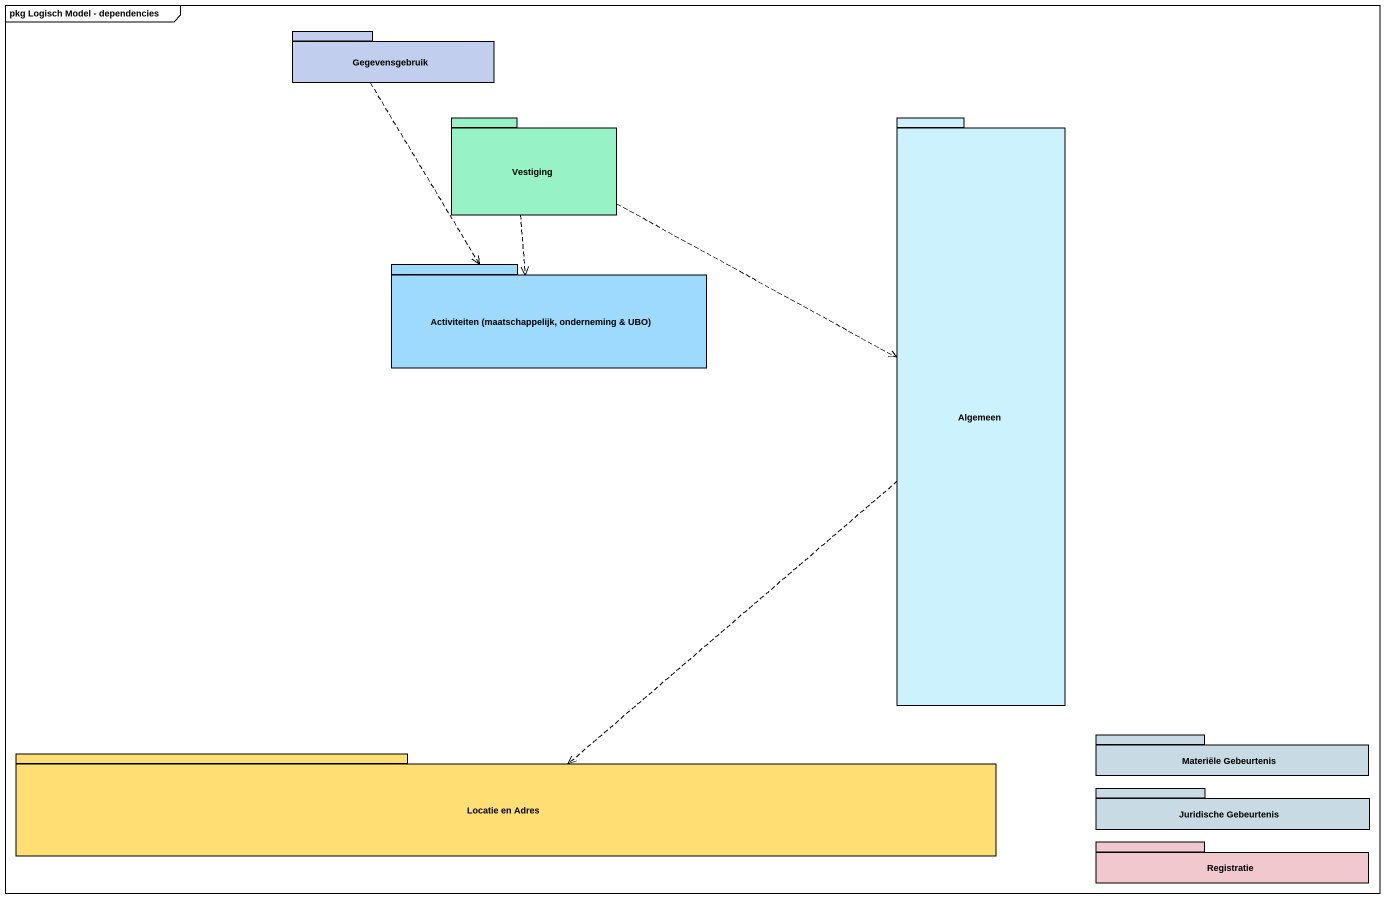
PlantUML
@startuml
mainframe pkg Logisch Model - dependencies
package Gegevensgebruik #C2CEEE {
}
package Vestiging #97F3C5 {
}
package Algemeen #CCF2FE {
}
package "Activiteiten (maatschappelijk, onderneming & UBO)" as Activiteiten #9EDAFD {
}
package "Locatie en Adres" as Locatie_en_Adres #FFDE73 {
}
package "Materiële Gebeurtenis" as Materiële_Gebeurtenis #C8DAE3 {
}
package "Juridische Gebeurtenis" as Juridische_Gebeurtenis #C8DAE3 {
}
package Registratie #F0C8CD {
}
Gegevensgebruik ..> Activiteiten
Vestiging .right.> Algemeen
Vestiging ..> Activiteiten
Algemeen ..> Locatie_en_Adres
@enduml
